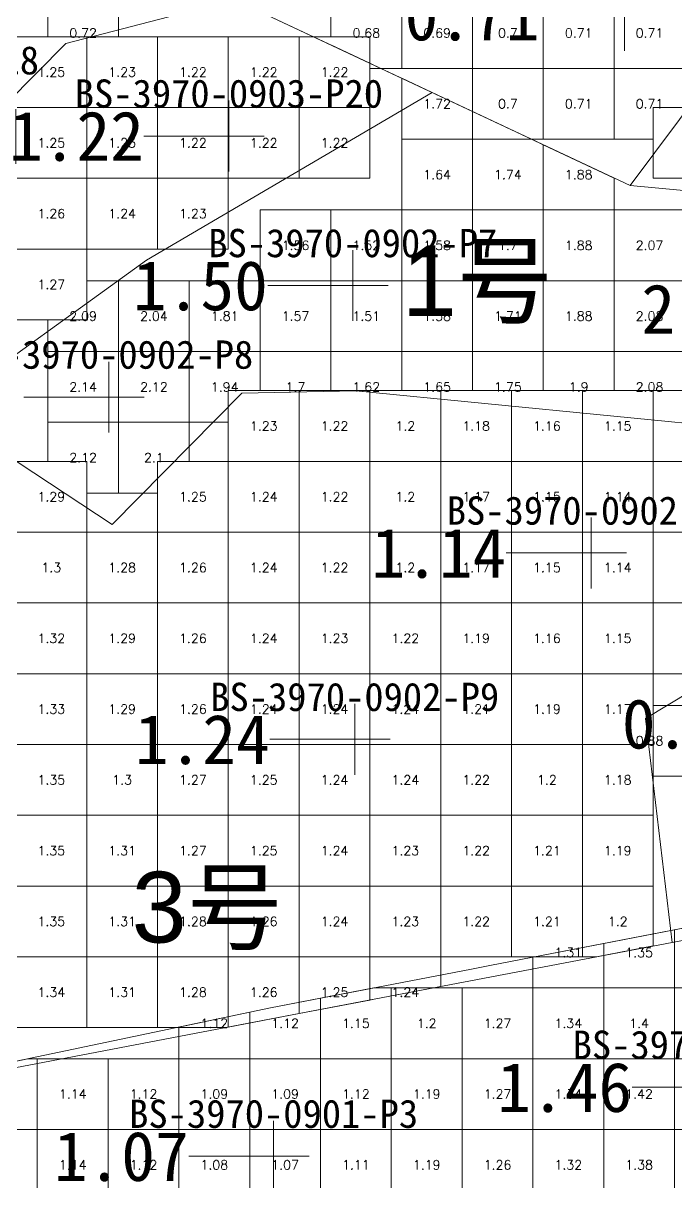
# Model space of a CAD drawing. Header units: inches. Extents: x 469759 to 470079, y 4349683 to 4349873.
# Drawn here: x 469960 to 469969.22, y 4349700.19 to 4349716.56 of the extents above; entities that cross this region are included whole.
import ezdxf
from ezdxf.enums import TextEntityAlignment as Align

# ---------------------------------------------------------------- set-up
doc = ezdxf.new("R2010")
doc.units = ezdxf.units.IN
doc.header["$MEASUREMENT"] = 0
for name, color, linetype, lineweight in [('1.000-1.500', 7, 'Continuous', 0), ('孔口文字', 7, 'Continuous', 0), ('点', 7, 'Continuous', 0), ('爆区方格网', 7, 'Continuous', 0), ('线条', 7, 'Continuous', 0), ('钻孔', 7, 'Continuous', 0)]:
    doc.layers.add(name, color=color, linetype=linetype, lineweight=lineweight)
doc.styles.add('3dmine_textStyle_1', font='txt.shx', dxfattribs={"height": 1, "bigfont": 'gbcbig.shx'})
doc.styles.add('3dmine_textStyle_2', font='arial.ttf', dxfattribs={"height": 1})
doc.styles.add('3dmine_textStyle_3', font='SimSun.ttf', dxfattribs={"height": 1})

msp = doc.modelspace()

# ---------------------------------------------------------------- hatches: boundary and pattern name
at = {"layer": '钻孔', "linetype": 'Continuous', "lineweight": 0, "true_color": 0x0000ff, "extrusion": (0, 1, 0)}
for points in [[(-469963.903, 3960.316), (-469962.903, 3960.316), (-469962.903, 3971.316), (-469963.903, 3971.316)], [(-469969.021, 3960.009), (-469968.021, 3960.009), (-469968.021, 3971.009), (-469969.021, 3971.009)], [(-469965.68, 3959.666), (-469964.68, 3959.666), (-469964.68, 3970.666), (-469965.68, 3970.666)], [(-469964.535, 3959.867), (-469963.535, 3959.867), (-469963.535, 3969.867), (-469964.535, 3969.867)]]:
    msp.add_hatch(color=5, dxfattribs=at).paths.add_polyline_path(points, flags=0)
at = {"layer": '钻孔', "linetype": 'Continuous', "lineweight": 0, "true_color": 0xff0000, "extrusion": (0, 1, 0)}
for points in [[(-469965.653, 3960.254), (-469964.653, 3960.254), (-469964.653, 3971.254), (-469965.653, 3971.254)], [(-469962.206, 3960.086), (-469961.206, 3960.086), (-469961.206, 3971.086), (-469962.206, 3971.086)]]:
    msp.add_hatch(color=1, dxfattribs=at).paths.add_polyline_path(points, flags=0)

# ---------------------------------------------------------------- linework, layer by layer
at = {"color": 4, "linetype": 'Continuous', "lineweight": 0, "true_color": 0x00ffff, "elevation": 1985.963}
msp.add_lwpolyline([(469973.153, 4349732.408), (469971.088, 4349729.409), (469971.519, 4349727.776), (469968.46, 4349724.612), (469968.636, 4349720.901), (469967.605, 4349718.34), (469970.314, 4349716.603), (469968.57, 4349714.27), (469962.982, 4349716.896), (469960.598, 4349716.278), (469958.095, 4349713.746), (469954.885, 4349715.336), (469951.689, 4349718.375), (469955.859, 4349723.342), (469957.853, 4349725.735), (469962.88, 4349731.064), (469965.889, 4349733.504), (469971.06, 4349734.297), (469973.153, 4349732.408)], dxfattribs=at)
at = {"color": 5, "linetype": 'Continuous', "lineweight": 0, "true_color": 0x0000ff}
for points in [[(469970.314, 4349716.603), (469968.57, 4349714.27), (469971.854, 4349713.965), (469973.831, 4349712.629), (469977.739, 4349711.524), (469979.727, 4349709.945), (469977.838, 4349707.792), (469974.945, 4349709.68), (469971.985, 4349710.652), (469968.341, 4349711.011), (469964.697, 4349711.369), (469963.086, 4349711.336), (469961.253, 4349709.481), (469958.801, 4349711.094), (469961.738, 4349713.214), (469965.776, 4349715.583), (469962.982, 4349716.896), (469960.598, 4349716.278), (469958.095, 4349713.746), (469954.885, 4349715.336), (469951.689, 4349718.375), (469949.512, 4349715.803), (469943.724, 4349715.656)], [(469943.125, 4349698.914), (469948.312, 4349700.172), (469951.744, 4349700.54), (469955.176, 4349700.908), (469960.076, 4349701.843), (469964.977, 4349702.777), (469969.164, 4349703.576), (469968.785, 4349706.741), (469971.373, 4349708.298), (469973.996, 4349706.916), (469974.487, 4349704.601), (469974.777, 4349704.646), (469980.586, 4349704.045)]]:
    msp.add_lwpolyline(points, dxfattribs=at)
at = {"color": 7, "linetype": 'Continuous', "lineweight": 0, "elevation": 1985.963}
msp.add_lwpolyline([(469965.776, 4349715.583), (469961.738, 4349713.214), (469958.801, 4349711.094), (469961.253, 4349709.481), (469963.086, 4349711.336), (469964.697, 4349711.369), (469968.341, 4349711.011), (469971.985, 4349710.652), (469973.465, 4349710.166), (469974.945, 4349709.68), (469976.392, 4349708.736), (469977.838, 4349707.792), (469979.727, 4349709.945), (469977.739, 4349711.524), (469973.831, 4349712.629), (469971.854, 4349713.965), (469968.57, 4349714.27), (469965.776, 4349715.583), (469965.776, 4349715.583)], dxfattribs=at)
at = {"color": 4, "linetype": 'Continuous', "lineweight": 0, "true_color": 0x00ffff}
msp.add_lwpolyline([(469973.996, 4349706.916), (469971.373, 4349708.298), (469968.785, 4349706.741), (469969.164, 4349703.576), (469974.5, 4349704.594), (469973.996, 4349706.916), (469973.996, 4349706.916)], dxfattribs=at)
at = {"layer": '1.000-1.500', "color": 5, "linetype": 'Continuous', "lineweight": 0, "true_color": 0x0000ff}
msp.add_lwpolyline([(469980.586, 4349704.045), (469978.742, 4349698.281), (469978.712, 4349698.088), (469978.134, 4349694.377), (469976.821, 4349695.198), (469975.507, 4349696.019), (469969.813, 4349695.41), (469969.727, 4349695.4), (469967.021, 4349693.208), (469967.03, 4349693.066), (469967.189, 4349690.675), (469963.589, 4349689.93), (469959.281, 4349692.782), (469961.312, 4349695.804), (469960.559, 4349696.43), (469955.176, 4349700.908), (469959.333, 4349701.779), (469963.489, 4349702.65), (469966.331, 4349703.2), (469966.61, 4349703.254), (469969.73, 4349703.858), (469971.924, 4349704.201), (469974.777, 4349704.646), (469980.586, 4349704.045)], dxfattribs=at)
at = {"layer": '点', "color": 138, "linetype": 'Continuous', "lineweight": 0, "true_color": 0x004c4c}
for points, elevation in [([(469968.489, 4349716.171), (469968.489, 4349717.171)], 3971.6), ([(469962.903, 4349714.469), (469962.903, 4349715.469)], 3971.316), ([(469963.403, 4349714.969), (469962.403, 4349714.969)], 3971.316), ([(469964.653, 4349712.357), (469964.653, 4349713.357)], 3971.254), ([(469965.153, 4349712.857), (469964.153, 4349712.857)], 3971.254), ([(469961.206, 4349710.781), (469961.206, 4349711.781)], 3971.086), ([(469961.706, 4349711.281), (469960.706, 4349711.281)], 3971.086), ([(469968.021, 4349708.578), (469968.021, 4349709.578)], 3971.009), ([(469968.521, 4349709.078), (469967.521, 4349709.078)], 3971.009), ([(469964.68, 4349705.945), (469964.68, 4349706.945)], 3970.666), ([(469965.18, 4349706.445), (469964.18, 4349706.445)], 3970.666), ([(469963.535, 4349700.055), (469963.535, 4349701.055)], 3969.867), ([(469964.035, 4349700.555), (469963.035, 4349700.555)], 3969.867)]:
    msp.add_lwpolyline(points, dxfattribs=dict(at, elevation=elevation))
at = {"layer": '爆区方格网', "color": 4, "linetype": 'Continuous', "lineweight": 0, "true_color": 0x00ffff}
for points, elevation in [([(469960.344, 4349716.372), (469959.895, 4349716.372), (469959.895, 4349715.924), (469959.344, 4349715.924), (469959.344, 4349716.924), (469960.344, 4349716.924), (469960.344, 4349716.372)], 3971.501), ([(469961.344, 4349716.372), (469960.344, 4349716.372), (469960.344, 4349716.924), (469961.344, 4349716.924), (469961.344, 4349716.372)], 3971.501), ([(469965.344, 4349715.924), (469965.051, 4349715.924), (469964.895, 4349715.997), (469964.895, 4349715.997), (469964.344, 4349716.256), (469964.344, 4349716.256), (469964.895, 4349715.997), (469964.895, 4349716.372), (469964.344, 4349716.372), (469964.344, 4349716.924), (469965.344, 4349716.924), (469965.344, 4349715.924)], 3971.501), ([(469966.344, 4349715.924), (469965.344, 4349715.924), (469965.344, 4349716.924), (469966.344, 4349716.924), (469966.344, 4349715.924)], 3971.501), ([(469967.344, 4349715.924), (469966.344, 4349715.924), (469966.344, 4349716.924), (469967.344, 4349716.924), (469967.344, 4349715.924)], 3971.501), ([(469968.344, 4349715.924), (469967.344, 4349715.924), (469967.344, 4349716.924), (469968.344, 4349716.924), (469968.344, 4349715.924)], 3971.501), ([(469969.344, 4349715.924), (469968.344, 4349715.924), (469968.344, 4349716.924), (469969.344, 4349716.924), (469969.344, 4349715.924)], 3971.501), ([(469964.895, 4349715.997), (469964.895, 4349715.997), (469964.895, 4349715.997), (469964.895, 4349715.997)], 3971.501), ([(469965.051, 4349715.924), (469964.895, 4349715.924), (469964.895, 4349715.997), (469965.051, 4349715.924)], 3971.501), ([(469967.344, 4349714.924), (469967.178, 4349714.924), (469966.344, 4349715.316), (469966.344, 4349715.924), (469967.344, 4349715.924), (469967.344, 4349714.924)], 3971.501), ([(469968.344, 4349714.924), (469967.344, 4349714.924), (469967.344, 4349715.924), (469968.344, 4349715.924), (469968.344, 4349714.924)], 3971.501), ([(469969.344, 4349715.372), (469968.895, 4349715.372), (469968.895, 4349714.924), (469968.344, 4349714.924), (469968.344, 4349715.924), (469969.344, 4349715.924), (469969.344, 4349715.372)], 3971.501), ([(469967.178, 4349714.924), (469966.344, 4349714.924), (469966.344, 4349715.316), (469967.178, 4349714.924)], 3971.501), ([(469969.344, 4349705.924), (469968.895, 4349705.924), (469968.895, 4349706.372), (469968.895, 4349706.924), (469969.344, 4349706.924), (469969.344, 4349705.924)], 3970.982)]:
    msp.add_lwpolyline(points, dxfattribs=dict(at, elevation=elevation))
at = {"layer": '爆区方格网', "color": 5, "linetype": 'Continuous', "lineweight": 0, "true_color": 0x0000ff}
for points, elevation in [([(469960.895, 4349715.372), (469959.895, 4349715.372), (469959.895, 4349716.372), (469960.895, 4349716.372), (469960.895, 4349715.372)], 3971.284), ([(469961.895, 4349715.372), (469960.895, 4349715.372), (469960.895, 4349716.372), (469961.895, 4349716.372), (469961.895, 4349715.372)], 3971.284), ([(469962.895, 4349715.372), (469961.895, 4349715.372), (469961.895, 4349716.372), (469962.895, 4349716.372), (469962.895, 4349715.372)], 3971.284), ([(469963.895, 4349715.372), (469962.895, 4349715.372), (469962.895, 4349716.372), (469963.895, 4349716.372), (469963.895, 4349715.372)], 3971.284), ([(469964.895, 4349715.997), (469964.895, 4349715.372), (469963.895, 4349715.372), (469963.895, 4349716.372), (469964.098, 4349716.372), (469964.895, 4349715.997)], 3971.284), ([(469964.895, 4349715.997), (469964.098, 4349716.372), (469964.895, 4349716.372), (469964.895, 4349715.997)], 3971.284), ([(469960.895, 4349714.372), (469959.895, 4349714.372), (469959.895, 4349715.372), (469960.895, 4349715.372), (469960.895, 4349714.372)], 3971.284), ([(469961.895, 4349714.372), (469960.895, 4349714.372), (469960.895, 4349715.372), (469961.895, 4349715.372), (469961.895, 4349714.372)], 3971.284), ([(469962.895, 4349714.372), (469961.895, 4349714.372), (469961.895, 4349715.372), (469962.895, 4349715.372), (469962.895, 4349714.372)], 3971.284), ([(469963.895, 4349714.372), (469962.895, 4349714.372), (469962.895, 4349715.372), (469963.895, 4349715.372), (469963.895, 4349714.372)], 3971.284), ([(469964.895, 4349714.372), (469963.895, 4349714.372), (469963.895, 4349715.372), (469964.895, 4349715.372), (469964.895, 4349714.372)], 3971.284), ([(469969.895, 4349714.372), (469968.895, 4349714.372), (469968.895, 4349715.372), (469969.895, 4349715.372), (469969.895, 4349714.372)], 3971.284), ([(469960.895, 4349713.372), (469959.895, 4349713.372), (469959.895, 4349714.372), (469960.895, 4349714.372), (469960.895, 4349713.372)], 3971.284), ([(469961.895, 4349713.372), (469960.895, 4349713.372), (469960.895, 4349714.372), (469961.895, 4349714.372), (469961.895, 4349713.372)], 3971.284), ([(469962.895, 4349713.372), (469961.895, 4349713.372), (469961.895, 4349714.372), (469962.895, 4349714.372), (469962.895, 4349713.372)], 3971.284), ([(469960.895, 4349712.372), (469959.895, 4349712.372), (469959.895, 4349713.372), (469960.895, 4349713.372), (469960.895, 4349712.372)], 3971.284), ([(469963.895, 4349710.372), (469962.895, 4349710.372), (469962.895, 4349711.372), (469963.895, 4349711.372), (469963.895, 4349710.372)], 3971.284), ([(469964.895, 4349710.372), (469963.895, 4349710.372), (469963.895, 4349711.372), (469964.895, 4349711.372), (469964.895, 4349710.372)], 3971.284), ([(469965.895, 4349710.372), (469964.895, 4349710.372), (469964.895, 4349711.372), (469965.895, 4349711.372), (469965.895, 4349710.372)], 3971.284), ([(469966.895, 4349710.372), (469965.895, 4349710.372), (469965.895, 4349711.372), (469966.895, 4349711.372), (469966.895, 4349710.372)], 3971.284), ([(469967.895, 4349710.372), (469966.895, 4349710.372), (469966.895, 4349711.372), (469967.895, 4349711.372), (469967.895, 4349710.372)], 3971.284), ([(469968.895, 4349710.372), (469967.895, 4349710.372), (469967.895, 4349711.372), (469968.895, 4349711.372), (469968.895, 4349710.372)], 3971.284), ([(469969.895, 4349710.372), (469968.895, 4349710.372), (469968.895, 4349711.372), (469969.895, 4349711.372), (469969.895, 4349710.372)], 3971.284), ([(469960.895, 4349709.372), (469959.895, 4349709.372), (469959.895, 4349710.372), (469960.895, 4349710.372), (469960.895, 4349709.372)], 3971.284), ([(469962.895, 4349709.372), (469961.895, 4349709.372), (469961.895, 4349710.372), (469962.895, 4349710.372), (469962.895, 4349709.372)], 3971.284), ([(469963.895, 4349709.372), (469962.895, 4349709.372), (469962.895, 4349710.372), (469963.895, 4349710.372), (469963.895, 4349709.372)], 3971.284), ([(469964.895, 4349709.372), (469963.895, 4349709.372), (469963.895, 4349710.372), (469964.895, 4349710.372), (469964.895, 4349709.372)], 3971.284), ([(469965.895, 4349709.372), (469964.895, 4349709.372), (469964.895, 4349710.372), (469965.895, 4349710.372), (469965.895, 4349709.372)], 3971.284), ([(469966.895, 4349709.372), (469965.895, 4349709.372), (469965.895, 4349710.372), (469966.895, 4349710.372), (469966.895, 4349709.372)], 3971.284), ([(469967.895, 4349709.372), (469966.895, 4349709.372), (469966.895, 4349710.372), (469967.895, 4349710.372), (469967.895, 4349709.372)], 3971.284), ([(469968.895, 4349709.372), (469967.895, 4349709.372), (469967.895, 4349710.372), (469968.895, 4349710.372), (469968.895, 4349709.372)], 3971.284), ([(469969.895, 4349709.372), (469968.895, 4349709.372), (469968.895, 4349710.372), (469969.895, 4349710.372), (469969.895, 4349709.372)], 3971.284), ([(469960.895, 4349708.372), (469959.895, 4349708.372), (469959.895, 4349709.372), (469960.895, 4349709.372), (469960.895, 4349708.372)], 3971.284), ([(469961.895, 4349708.372), (469960.895, 4349708.372), (469960.895, 4349709.372), (469961.895, 4349709.372), (469961.895, 4349708.372)], 3971.284), ([(469962.895, 4349708.372), (469961.895, 4349708.372), (469961.895, 4349709.372), (469962.895, 4349709.372), (469962.895, 4349708.372)], 3971.284), ([(469963.895, 4349708.372), (469962.895, 4349708.372), (469962.895, 4349709.372), (469963.895, 4349709.372), (469963.895, 4349708.372)], 3971.284), ([(469964.895, 4349708.372), (469963.895, 4349708.372), (469963.895, 4349709.372), (469964.895, 4349709.372), (469964.895, 4349708.372)], 3971.284), ([(469965.895, 4349708.372), (469964.895, 4349708.372), (469964.895, 4349709.372), (469965.895, 4349709.372), (469965.895, 4349708.372)], 3971.284), ([(469966.895, 4349708.372), (469965.895, 4349708.372), (469965.895, 4349709.372), (469966.895, 4349709.372), (469966.895, 4349708.372)], 3971.284), ([(469967.895, 4349708.372), (469966.895, 4349708.372), (469966.895, 4349709.372), (469967.895, 4349709.372), (469967.895, 4349708.372)], 3971.284), ([(469968.895, 4349708.372), (469967.895, 4349708.372), (469967.895, 4349709.372), (469968.895, 4349709.372), (469968.895, 4349708.372)], 3971.284), ([(469969.895, 4349708.372), (469968.895, 4349708.372), (469968.895, 4349709.372), (469969.895, 4349709.372), (469969.895, 4349708.372)], 3971.284), ([(469960.895, 4349707.372), (469959.895, 4349707.372), (469959.895, 4349708.372), (469960.895, 4349708.372), (469960.895, 4349707.372)], 3971.284), ([(469961.895, 4349707.372), (469960.895, 4349707.372), (469960.895, 4349708.372), (469961.895, 4349708.372), (469961.895, 4349707.372)], 3971.284), ([(469962.895, 4349707.372), (469961.895, 4349707.372), (469961.895, 4349708.372), (469962.895, 4349708.372), (469962.895, 4349707.372)], 3971.284), ([(469963.895, 4349707.372), (469962.895, 4349707.372), (469962.895, 4349708.372), (469963.895, 4349708.372), (469963.895, 4349707.372)], 3971.284), ([(469964.895, 4349707.372), (469963.895, 4349707.372), (469963.895, 4349708.372), (469964.895, 4349708.372), (469964.895, 4349707.372)], 3971.284), ([(469965.895, 4349707.372), (469964.895, 4349707.372), (469964.895, 4349708.372), (469965.895, 4349708.372), (469965.895, 4349707.372)], 3971.284), ([(469966.895, 4349707.372), (469965.895, 4349707.372), (469965.895, 4349708.372), (469966.895, 4349708.372), (469966.895, 4349707.372)], 3971.284), ([(469967.895, 4349707.372), (469966.895, 4349707.372), (469966.895, 4349708.372), (469967.895, 4349708.372), (469967.895, 4349707.372)], 3971.284), ([(469968.895, 4349707.372), (469967.895, 4349707.372), (469967.895, 4349708.372), (469968.895, 4349708.372), (469968.895, 4349707.372)], 3971.284), ([(469969.895, 4349707.372), (469968.895, 4349707.372), (469968.895, 4349708.372), (469969.895, 4349708.372), (469969.895, 4349707.372)], 3971.284), ([(469960.895, 4349706.372), (469959.895, 4349706.372), (469959.895, 4349707.372), (469960.895, 4349707.372), (469960.895, 4349706.372)], 3971.284), ([(469961.895, 4349706.372), (469960.895, 4349706.372), (469960.895, 4349707.372), (469961.895, 4349707.372), (469961.895, 4349706.372)], 3971.284), ([(469962.895, 4349706.372), (469961.895, 4349706.372), (469961.895, 4349707.372), (469962.895, 4349707.372), (469962.895, 4349706.372)], 3971.284), ([(469963.895, 4349706.372), (469962.895, 4349706.372), (469962.895, 4349707.372), (469963.895, 4349707.372), (469963.895, 4349706.372)], 3971.284), ([(469964.895, 4349706.372), (469963.895, 4349706.372), (469963.895, 4349707.372), (469964.895, 4349707.372), (469964.895, 4349706.372)], 3971.284), ([(469965.895, 4349706.372), (469964.895, 4349706.372), (469964.895, 4349707.372), (469965.895, 4349707.372), (469965.895, 4349706.372)], 3971.284), ([(469966.895, 4349706.372), (469965.895, 4349706.372), (469965.895, 4349707.372), (469966.895, 4349707.372), (469966.895, 4349706.372)], 3971.284), ([(469967.895, 4349706.372), (469966.895, 4349706.372), (469966.895, 4349707.372), (469967.895, 4349707.372), (469967.895, 4349706.372)], 3971.284), ([(469968.895, 4349706.372), (469967.895, 4349706.372), (469967.895, 4349707.372), (469968.895, 4349707.372), (469968.895, 4349706.372)], 3971.284), ([(469960.895, 4349705.372), (469959.895, 4349705.372), (469959.895, 4349706.372), (469960.895, 4349706.372), (469960.895, 4349705.372)], 3971.284), ([(469961.895, 4349705.372), (469960.895, 4349705.372), (469960.895, 4349706.372), (469961.895, 4349706.372), (469961.895, 4349705.372)], 3971.284), ([(469962.895, 4349705.372), (469961.895, 4349705.372), (469961.895, 4349706.372), (469962.895, 4349706.372), (469962.895, 4349705.372)], 3971.284), ([(469963.895, 4349705.372), (469962.895, 4349705.372), (469962.895, 4349706.372), (469963.895, 4349706.372), (469963.895, 4349705.372)], 3971.284), ([(469964.895, 4349705.372), (469963.895, 4349705.372), (469963.895, 4349706.372), (469964.895, 4349706.372), (469964.895, 4349705.372)], 3971.284), ([(469965.895, 4349705.372), (469964.895, 4349705.372), (469964.895, 4349706.372), (469965.895, 4349706.372), (469965.895, 4349705.372)], 3971.284), ([(469966.895, 4349705.372), (469965.895, 4349705.372), (469965.895, 4349706.372), (469966.895, 4349706.372), (469966.895, 4349705.372)], 3971.284), ([(469967.895, 4349705.372), (469966.895, 4349705.372), (469966.895, 4349706.372), (469967.895, 4349706.372), (469967.895, 4349705.372)], 3971.284), ([(469968.895, 4349705.372), (469967.895, 4349705.372), (469967.895, 4349706.372), (469968.895, 4349706.372), (469968.895, 4349705.372)], 3971.284), ([(469960.895, 4349704.372), (469959.895, 4349704.372), (469959.895, 4349705.372), (469960.895, 4349705.372), (469960.895, 4349704.372)], 3971.284), ([(469961.895, 4349704.372), (469960.895, 4349704.372), (469960.895, 4349705.372), (469961.895, 4349705.372), (469961.895, 4349704.372)], 3971.284), ([(469962.895, 4349704.372), (469961.895, 4349704.372), (469961.895, 4349705.372), (469962.895, 4349705.372), (469962.895, 4349704.372)], 3971.284), ([(469963.895, 4349704.372), (469962.895, 4349704.372), (469962.895, 4349705.372), (469963.895, 4349705.372), (469963.895, 4349704.372)], 3971.284), ([(469964.895, 4349704.372), (469963.895, 4349704.372), (469963.895, 4349705.372), (469964.895, 4349705.372), (469964.895, 4349704.372)], 3971.284), ([(469965.895, 4349704.372), (469964.895, 4349704.372), (469964.895, 4349705.372), (469965.895, 4349705.372), (469965.895, 4349704.372)], 3971.284), ([(469966.895, 4349704.372), (469965.895, 4349704.372), (469965.895, 4349705.372), (469966.895, 4349705.372), (469966.895, 4349704.372)], 3971.284), ([(469967.895, 4349704.372), (469966.895, 4349704.372), (469966.895, 4349705.372), (469967.895, 4349705.372), (469967.895, 4349704.372)], 3971.284), ([(469968.895, 4349704.372), (469967.895, 4349704.372), (469967.895, 4349705.372), (469968.895, 4349705.372), (469968.895, 4349704.372)], 3971.284), ([(469960.895, 4349703.372), (469959.895, 4349703.372), (469959.895, 4349704.372), (469960.895, 4349704.372), (469960.895, 4349703.372)], 3971.284), ([(469961.895, 4349703.372), (469960.895, 4349703.372), (469960.895, 4349704.372), (469961.895, 4349704.372), (469961.895, 4349703.372)], 3971.284), ([(469962.895, 4349703.372), (469961.895, 4349703.372), (469961.895, 4349704.372), (469962.895, 4349704.372), (469962.895, 4349703.372)], 3971.284), ([(469963.895, 4349703.372), (469962.895, 4349703.372), (469962.895, 4349704.372), (469963.895, 4349704.372), (469963.895, 4349703.372)], 3971.284), ([(469964.895, 4349703.372), (469963.895, 4349703.372), (469963.895, 4349704.372), (469964.895, 4349704.372), (469964.895, 4349703.372)], 3971.284), ([(469965.895, 4349703.372), (469964.895, 4349703.372), (469964.895, 4349704.372), (469965.895, 4349704.372), (469965.895, 4349703.372)], 3971.284), ([(469966.895, 4349703.372), (469965.895, 4349703.372), (469965.895, 4349704.372), (469966.895, 4349704.372), (469966.895, 4349703.372)], 3971.284), ([(469967.895, 4349703.372), (469966.895, 4349703.372), (469966.895, 4349704.372), (469967.895, 4349704.372), (469967.895, 4349703.372)], 3971.284), ([(469968.895, 4349703.525), (469968.095, 4349703.372), (469967.895, 4349703.372), (469967.895, 4349704.372), (469968.895, 4349704.372), (469968.895, 4349703.525)], 3971.284), ([(469970.197, 4349702.933), (469969.197, 4349702.933), (469969.197, 4349703.755), (469969.73, 4349703.858), (469970.197, 4349703.931), (469970.197, 4349702.933)], 3969.867), ([(469969.197, 4349702.933), (469968.197, 4349702.933), (469968.197, 4349703.562), (469969.197, 4349703.755), (469969.197, 4349702.933)], 3969.867), ([(469968.197, 4349702.933), (469967.197, 4349702.933), (469967.197, 4349703.368), (469968.197, 4349703.562), (469968.197, 4349702.933)], 3969.867), ([(469960.895, 4349702.372), (469959.895, 4349702.372), (469959.895, 4349703.372), (469960.895, 4349703.372), (469960.895, 4349702.372)], 3971.284), ([(469961.895, 4349702.372), (469960.895, 4349702.372), (469960.895, 4349703.372), (469961.895, 4349703.372), (469961.895, 4349702.372)], 3971.284), ([(469962.895, 4349702.38), (469962.852, 4349702.372), (469961.895, 4349702.372), (469961.895, 4349703.372), (469962.895, 4349703.372), (469962.895, 4349702.38)], 3971.284), ([(469963.895, 4349702.571), (469962.895, 4349702.38), (469962.895, 4349703.372), (469963.895, 4349703.372), (469963.895, 4349702.571)], 3971.284), ([(469964.895, 4349702.762), (469963.895, 4349702.571), (469963.895, 4349703.372), (469964.895, 4349703.372), (469964.895, 4349702.762)], 3971.284), ([(469965.895, 4349702.953), (469964.977, 4349702.777), (469964.895, 4349702.762), (469964.895, 4349703.372), (469965.895, 4349703.372), (469965.895, 4349702.953)], 3971.284), ([(469964.197, 4349701.933), (469963.197, 4349701.933), (469963.197, 4349702.589), (469963.489, 4349702.65), (469964.197, 4349702.787), (469964.197, 4349701.933)], 3969.867), ([(469965.197, 4349701.933), (469964.197, 4349701.933), (469964.197, 4349702.787), (469964.948, 4349702.933), (469965.197, 4349702.933), (469965.197, 4349701.933)], 3969.867), ([(469966.197, 4349701.933), (469965.197, 4349701.933), (469965.197, 4349702.933), (469966.197, 4349702.933), (469966.197, 4349701.933)], 3969.867), ([(469967.197, 4349701.933), (469966.197, 4349701.933), (469966.197, 4349702.933), (469967.197, 4349702.933), (469967.197, 4349701.933)], 3969.867), ([(469968.197, 4349701.933), (469967.197, 4349701.933), (469967.197, 4349702.933), (469968.197, 4349702.933), (469968.197, 4349701.933)], 3969.867), ([(469969.197, 4349701.933), (469968.197, 4349701.933), (469968.197, 4349702.933), (469969.197, 4349702.933), (469969.197, 4349701.933)], 3969.867), ([(469970.197, 4349701.933), (469969.197, 4349701.933), (469969.197, 4349702.933), (469970.197, 4349702.933), (469970.197, 4349701.933)], 3969.867), ([(469963.197, 4349701.933), (469962.197, 4349701.933), (469962.197, 4349702.38), (469963.197, 4349702.589), (469963.197, 4349701.933)], 3969.867), ([(469960.197, 4349700.933), (469959.197, 4349700.933), (469959.197, 4349701.751), (469959.333, 4349701.779), (469960.064, 4349701.933), (469960.197, 4349701.933), (469960.197, 4349700.933)], 3969.867), ([(469961.197, 4349700.933), (469960.197, 4349700.933), (469960.197, 4349701.933), (469961.197, 4349701.933), (469961.197, 4349700.933)], 3969.867), ([(469962.197, 4349700.933), (469961.197, 4349700.933), (469961.197, 4349701.933), (469962.197, 4349701.933), (469962.197, 4349700.933)], 3969.867), ([(469963.197, 4349700.933), (469962.197, 4349700.933), (469962.197, 4349701.933), (469963.197, 4349701.933), (469963.197, 4349700.933)], 3969.867), ([(469964.197, 4349700.933), (469963.197, 4349700.933), (469963.197, 4349701.933), (469964.197, 4349701.933), (469964.197, 4349700.933)], 3969.867), ([(469965.197, 4349700.933), (469964.197, 4349700.933), (469964.197, 4349701.933), (469965.197, 4349701.933), (469965.197, 4349700.933)], 3969.867), ([(469966.197, 4349700.933), (469965.197, 4349700.933), (469965.197, 4349701.933), (469966.197, 4349701.933), (469966.197, 4349700.933)], 3969.867), ([(469967.197, 4349700.933), (469966.197, 4349700.933), (469966.197, 4349701.933), (469967.197, 4349701.933), (469967.197, 4349700.933)], 3969.867), ([(469968.197, 4349700.933), (469967.197, 4349700.933), (469967.197, 4349701.933), (469968.197, 4349701.933), (469968.197, 4349700.933)], 3969.867), ([(469969.197, 4349700.933), (469968.197, 4349700.933), (469968.197, 4349701.933), (469969.197, 4349701.933), (469969.197, 4349700.933)], 3969.867), ([(469970.197, 4349700.933), (469969.197, 4349700.933), (469969.197, 4349701.933), (469970.197, 4349701.933), (469970.197, 4349700.933)], 3969.867), ([(469960.197, 4349699.933), (469959.197, 4349699.933), (469959.197, 4349700.933), (469960.197, 4349700.933), (469960.197, 4349699.933)], 3969.867), ([(469961.197, 4349699.933), (469960.197, 4349699.933), (469960.197, 4349700.933), (469961.197, 4349700.933), (469961.197, 4349699.933)], 3969.867), ([(469962.197, 4349699.933), (469961.197, 4349699.933), (469961.197, 4349700.933), (469962.197, 4349700.933), (469962.197, 4349699.933)], 3969.867), ([(469963.197, 4349699.933), (469962.197, 4349699.933), (469962.197, 4349700.933), (469963.197, 4349700.933), (469963.197, 4349699.933)], 3969.867), ([(469964.197, 4349699.933), (469963.197, 4349699.933), (469963.197, 4349700.933), (469964.197, 4349700.933), (469964.197, 4349699.933)], 3969.867), ([(469965.197, 4349699.933), (469964.197, 4349699.933), (469964.197, 4349700.933), (469965.197, 4349700.933), (469965.197, 4349699.933)], 3969.867), ([(469966.197, 4349699.933), (469965.197, 4349699.933), (469965.197, 4349700.933), (469966.197, 4349700.933), (469966.197, 4349699.933)], 3969.867), ([(469967.197, 4349699.933), (469966.197, 4349699.933), (469966.197, 4349700.933), (469967.197, 4349700.933), (469967.197, 4349699.933)], 3969.867), ([(469968.197, 4349699.933), (469967.197, 4349699.933), (469967.197, 4349700.933), (469968.197, 4349700.933), (469968.197, 4349699.933)], 3969.867), ([(469969.197, 4349699.933), (469968.197, 4349699.933), (469968.197, 4349700.933), (469969.197, 4349700.933), (469969.197, 4349699.933)], 3969.867), ([(469970.197, 4349699.933), (469969.197, 4349699.933), (469969.197, 4349700.933), (469970.197, 4349700.933), (469970.197, 4349699.933)], 3969.867)]:
    msp.add_lwpolyline(points, dxfattribs=dict(at, elevation=elevation))
at = {"layer": '爆区方格网', "color": 1, "linetype": 'Continuous', "lineweight": 0, "true_color": 0xff0000, "elevation": 3971.086}
for points in [[(469965.776, 4349715.583), (469965.776, 4349715.583), (469966.344, 4349715.316), (469966.344, 4349714.924), (469965.344, 4349714.924), (469965.344, 4349715.786), (469965.776, 4349715.583)], [(469966.344, 4349713.924), (469965.344, 4349713.924), (469965.344, 4349714.924), (469966.344, 4349714.924), (469966.344, 4349713.924)], [(469967.344, 4349714.846), (469967.344, 4349713.924), (469966.344, 4349713.924), (469966.344, 4349714.924), (469967.178, 4349714.924), (469967.344, 4349714.846)], [(469968.344, 4349714.376), (469968.344, 4349713.924), (469967.344, 4349713.924), (469967.344, 4349714.846), (469968.344, 4349714.376)], [(469964.344, 4349712.924), (469963.344, 4349712.924), (469963.344, 4349713.924), (469964.344, 4349713.924), (469964.344, 4349712.924)], [(469965.344, 4349712.924), (469964.344, 4349712.924), (469964.344, 4349713.924), (469965.344, 4349713.924), (469965.344, 4349712.924)], [(469966.344, 4349712.924), (469965.344, 4349712.924), (469965.344, 4349713.924), (469966.344, 4349713.924), (469966.344, 4349712.924)], [(469967.344, 4349712.924), (469966.344, 4349712.924), (469966.344, 4349713.924), (469967.344, 4349713.924), (469967.344, 4349712.924)], [(469968.344, 4349712.924), (469967.344, 4349712.924), (469967.344, 4349713.924), (469968.344, 4349713.924), (469968.344, 4349712.924)], [(469969.344, 4349712.924), (469968.344, 4349712.924), (469968.344, 4349713.924), (469969.344, 4349713.924), (469969.344, 4349712.924)], [(469961.344, 4349711.924), (469960.344, 4349711.924), (469960.344, 4349712.372), (469960.895, 4349712.372), (469960.895, 4349712.924), (469961.344, 4349712.924), (469961.344, 4349711.924)], [(469962.344, 4349711.924), (469961.344, 4349711.924), (469961.344, 4349712.924), (469962.344, 4349712.924), (469962.344, 4349711.924)], [(469963.344, 4349711.924), (469962.344, 4349711.924), (469962.344, 4349712.924), (469963.344, 4349712.924), (469963.344, 4349711.924)], [(469964.344, 4349711.924), (469963.344, 4349711.924), (469963.344, 4349712.924), (469964.344, 4349712.924), (469964.344, 4349711.924)], [(469965.344, 4349711.924), (469964.344, 4349711.924), (469964.344, 4349712.924), (469965.344, 4349712.924), (469965.344, 4349711.924)], [(469966.344, 4349711.924), (469965.344, 4349711.924), (469965.344, 4349712.924), (469966.344, 4349712.924), (469966.344, 4349711.924)], [(469967.344, 4349711.924), (469966.344, 4349711.924), (469966.344, 4349712.924), (469967.344, 4349712.924), (469967.344, 4349711.924)], [(469968.344, 4349711.924), (469967.344, 4349711.924), (469967.344, 4349712.924), (469968.344, 4349712.924), (469968.344, 4349711.924)], [(469969.344, 4349711.924), (469968.344, 4349711.924), (469968.344, 4349712.924), (469969.344, 4349712.924), (469969.344, 4349711.924)], [(469961.344, 4349710.924), (469960.344, 4349710.924), (469960.344, 4349711.924), (469961.344, 4349711.924), (469961.344, 4349710.924)], [(469962.344, 4349710.924), (469961.344, 4349710.924), (469961.344, 4349711.924), (469962.344, 4349711.924), (469962.344, 4349710.924)], [(469963.344, 4349711.372), (469962.895, 4349711.372), (469962.895, 4349710.924), (469962.344, 4349710.924), (469962.344, 4349711.924), (469963.344, 4349711.924), (469963.344, 4349711.372)], [(469964.344, 4349711.372), (469963.344, 4349711.372), (469963.344, 4349711.924), (469964.344, 4349711.924), (469964.344, 4349711.372)], [(469965.344, 4349711.372), (469964.344, 4349711.372), (469964.344, 4349711.924), (469965.344, 4349711.924), (469965.344, 4349711.372)], [(469966.344, 4349711.372), (469965.344, 4349711.372), (469965.344, 4349711.924), (469966.344, 4349711.924), (469966.344, 4349711.372)], [(469967.344, 4349711.372), (469966.344, 4349711.372), (469966.344, 4349711.924), (469967.344, 4349711.924), (469967.344, 4349711.372)], [(469968.344, 4349711.372), (469967.344, 4349711.372), (469967.344, 4349711.924), (469968.344, 4349711.924), (469968.344, 4349711.372)], [(469969.344, 4349711.372), (469968.344, 4349711.372), (469968.344, 4349711.924), (469969.344, 4349711.924), (469969.344, 4349711.372)], [(469961.344, 4349709.924), (469960.895, 4349709.924), (469960.895, 4349710.372), (469960.344, 4349710.372), (469960.344, 4349710.924), (469961.344, 4349710.924), (469961.344, 4349709.924)], [(469962.344, 4349710.372), (469961.895, 4349710.372), (469961.895, 4349709.924), (469961.344, 4349709.924), (469961.344, 4349710.924), (469962.344, 4349710.924), (469962.344, 4349710.372)]]:
    msp.add_lwpolyline(points, dxfattribs=at)
at = {"layer": '线条', "color": 138, "linetype": 'Continuous', "lineweight": 0, "true_color": 0x004c4c}
for points, elevation in [([(469962.903, 4349714.969), (469962.903, 4349714.969), (469962.903, 4349714.969)], 3971.316), ([(469964.653, 4349712.857), (469964.653, 4349712.857), (469964.653, 4349712.857)], 3971.254), ([(469961.206, 4349711.281), (469961.206, 4349711.281), (469961.206, 4349711.281)], 3971.086), ([(469968.021, 4349709.078), (469968.021, 4349709.078), (469968.021, 4349709.078)], 3971.009), ([(469964.68, 4349706.445), (469964.68, 4349706.445), (469964.68, 4349706.445)], 3970.666), ([(469963.535, 4349700.555), (469963.535, 4349700.555), (469963.535, 4349700.555)], 3969.867)]:
    msp.add_lwpolyline(points, dxfattribs=dict(at, elevation=elevation))
at = {"layer": '钻孔', "color": 5, "linetype": 'Continuous', "lineweight": 0, "true_color": 0x0000ff}
for points, elevation in [([(469962.903, 4349714.969), (469961.703, 4349714.969)], 3971.316), ([(469962.903, 4349714.969), (469961.703, 4349714.969)], 3960.316), ([(469968.021, 4349709.078), (469966.821, 4349709.078)], 3971.009), ([(469968.021, 4349709.078), (469966.821, 4349709.078)], 3960.009), ([(469964.68, 4349706.445), (469963.48, 4349706.445)], 3970.666), ([(469964.68, 4349706.445), (469963.48, 4349706.445)], 3959.666), ([(469969.799, 4349701.53), (469968.599, 4349701.53)], 3969.985), ([(469969.799, 4349701.53), (469968.599, 4349701.53)], 3959.985), ([(469963.535, 4349700.555), (469962.335, 4349700.555)], 3969.867), ([(469963.535, 4349700.555), (469962.335, 4349700.555)], 3959.867)]:
    msp.add_lwpolyline(points, dxfattribs=dict(at, elevation=elevation))
at = {"layer": '钻孔', "color": 1, "linetype": 'Continuous', "lineweight": 0, "true_color": 0xff0000}
for points, elevation in [([(469964.653, 4349712.857), (469963.453, 4349712.857)], 3971.254), ([(469964.653, 4349712.857), (469963.453, 4349712.857)], 3960.254), ([(469961.206, 4349711.281), (469960.006, 4349711.281)], 3971.086), ([(469961.206, 4349711.281), (469960.006, 4349711.281)], 3960.086)]:
    msp.add_lwpolyline(points, dxfattribs=dict(at, elevation=elevation))

# ---------------------------------------------------------------- texts
at = {"color": 4, "linetype": 'Continuous', "lineweight": 0, "true_color": 0x00ffff, "style": '3dmine_textStyle_1'}
for s, p in [('0.72', (469960.844, 4349716.424, 3971.501)), ('0.68', (469964.844, 4349716.424, 3971.501)), ('0.69', (469965.844, 4349716.424, 3971.501)), ('0.7', (469966.844, 4349716.424, 3971.501)), ('0.71', (469967.844, 4349716.424, 3971.501)), ('0.71', (469968.844, 4349716.424, 3971.501)), ('0.7', (469966.844, 4349715.424, 3971.501)), ('0.71', (469967.844, 4349715.424, 3971.501)), ('0.71', (469968.844, 4349715.424, 3971.501)), ('0.88', (469968.844, 4349706.424, 3970.982))]:
    msp.add_text(s, height=0.13, dxfattribs=at).set_placement(p, align=Align.MIDDLE_CENTER)
at = {"color": 5, "linetype": 'Continuous', "lineweight": 0, "true_color": 0x0000ff, "style": '3dmine_textStyle_1'}
for s, p in [('1.25', (469960.395, 4349715.872, 3971.284)), ('1.23', (469961.395, 4349715.872, 3971.284)), ('1.22', (469962.395, 4349715.872, 3971.284)), ('1.22', (469963.395, 4349715.872, 3971.284)), ('1.22', (469964.395, 4349715.872, 3971.284)), ('1.25', (469960.395, 4349714.872, 3971.284)), ('1.23', (469961.395, 4349714.872, 3971.284)), ('1.22', (469962.395, 4349714.872, 3971.284)), ('1.22', (469963.395, 4349714.872, 3971.284)), ('1.22', (469964.395, 4349714.872, 3971.284)), ('1.26', (469960.395, 4349713.872, 3971.284)), ('1.24', (469961.395, 4349713.872, 3971.284)), ('1.23', (469962.395, 4349713.872, 3971.284)), ('1.27', (469960.395, 4349712.872, 3971.284)), ('1.23', (469963.395, 4349710.872, 3971.284)), ('1.22', (469964.395, 4349710.872, 3971.284)), ('1.2', (469965.395, 4349710.872, 3971.284)), ('1.18', (469966.395, 4349710.872, 3971.284)), ('1.16', (469967.395, 4349710.872, 3971.284)), ('1.15', (469968.395, 4349710.872, 3971.284)), ('1.29', (469960.395, 4349709.872, 3971.284)), ('1.25', (469962.395, 4349709.872, 3971.284)), ('1.24', (469963.395, 4349709.872, 3971.284)), ('1.22', (469964.395, 4349709.872, 3971.284)), ('1.2', (469965.395, 4349709.872, 3971.284)), ('1.17', (469966.395, 4349709.872, 3971.284)), ('1.15', (469967.395, 4349709.872, 3971.284)), ('1.14', (469968.395, 4349709.872, 3971.284)), ('1.3', (469960.395, 4349708.872, 3971.284)), ('1.28', (469961.395, 4349708.872, 3971.284)), ('1.26', (469962.395, 4349708.872, 3971.284)), ('1.24', (469963.395, 4349708.872, 3971.284)), ('1.22', (469964.395, 4349708.872, 3971.284)), ('1.2', (469965.395, 4349708.872, 3971.284)), ('1.17', (469966.395, 4349708.872, 3971.284)), ('1.15', (469967.395, 4349708.872, 3971.284)), ('1.14', (469968.395, 4349708.872, 3971.284)), ('1.32', (469960.395, 4349707.872, 3971.284)), ('1.29', (469961.395, 4349707.872, 3971.284)), ('1.26', (469962.395, 4349707.872, 3971.284)), ('1.24', (469963.395, 4349707.872, 3971.284)), ('1.23', (469964.395, 4349707.872, 3971.284)), ('1.22', (469965.395, 4349707.872, 3971.284)), ('1.19', (469966.395, 4349707.872, 3971.284)), ('1.16', (469967.395, 4349707.872, 3971.284)), ('1.15', (469968.395, 4349707.872, 3971.284)), ('1.33', (469960.395, 4349706.872, 3971.284)), ('1.29', (469961.395, 4349706.872, 3971.284)), ('1.26', (469962.395, 4349706.872, 3971.284)), ('1.24', (469963.395, 4349706.872, 3971.284)), ('1.24', (469964.395, 4349706.872, 3971.284)), ('1.24', (469965.395, 4349706.872, 3971.284)), ('1.21', (469966.395, 4349706.872, 3971.284)), ('1.19', (469967.395, 4349706.872, 3971.284)), ('1.17', (469968.395, 4349706.872, 3971.284)), ('1.35', (469960.395, 4349705.872, 3971.284)), ('1.3', (469961.395, 4349705.872, 3971.284)), ('1.27', (469962.395, 4349705.872, 3971.284)), ('1.25', (469963.395, 4349705.872, 3971.284)), ('1.24', (469964.395, 4349705.872, 3971.284)), ('1.24', (469965.395, 4349705.872, 3971.284)), ('1.22', (469966.395, 4349705.872, 3971.284)), ('1.2', (469967.395, 4349705.872, 3971.284)), ('1.18', (469968.395, 4349705.872, 3971.284)), ('1.35', (469960.395, 4349704.872, 3971.284)), ('1.31', (469961.395, 4349704.872, 3971.284)), ('1.27', (469962.395, 4349704.872, 3971.284)), ('1.25', (469963.395, 4349704.872, 3971.284)), ('1.24', (469964.395, 4349704.872, 3971.284)), ('1.23', (469965.395, 4349704.872, 3971.284)), ('1.22', (469966.395, 4349704.872, 3971.284)), ('1.21', (469967.395, 4349704.872, 3971.284)), ('1.19', (469968.395, 4349704.872, 3971.284)), ('1.35', (469960.395, 4349703.872, 3971.284)), ('1.31', (469961.395, 4349703.872, 3971.284)), ('1.28', (469962.395, 4349703.872, 3971.284)), ('1.26', (469963.395, 4349703.872, 3971.284)), ('1.24', (469964.395, 4349703.872, 3971.284)), ('1.23', (469965.395, 4349703.872, 3971.284)), ('1.22', (469966.395, 4349703.872, 3971.284)), ('1.21', (469967.395, 4349703.872, 3971.284)), ('1.2', (469968.395, 4349703.872, 3971.284)), ('1.31', (469967.697, 4349703.433, 3969.867)), ('1.35', (469968.697, 4349703.433, 3969.867)), ('1.34', (469960.395, 4349702.872, 3971.284)), ('1.31', (469961.395, 4349702.872, 3971.284)), ('1.28', (469962.395, 4349702.872, 3971.284)), ('1.26', (469963.395, 4349702.872, 3971.284)), ('1.25', (469964.395, 4349702.872, 3971.284)), ('1.24', (469965.395, 4349702.872, 3971.284)), ('1.12', (469962.697, 4349702.433, 3969.867)), ('1.12', (469963.697, 4349702.433, 3969.867)), ('1.15', (469964.697, 4349702.433, 3969.867)), ('1.2', (469965.697, 4349702.433, 3969.867)), ('1.27', (469966.697, 4349702.433, 3969.867)), ('1.34', (469967.697, 4349702.433, 3969.867)), ('1.4', (469968.697, 4349702.433, 3969.867)), ('1.14', (469960.697, 4349701.433, 3969.867)), ('1.12', (469961.697, 4349701.433, 3969.867)), ('1.09', (469962.697, 4349701.433, 3969.867)), ('1.09', (469963.697, 4349701.433, 3969.867)), ('1.12', (469964.697, 4349701.433, 3969.867)), ('1.19', (469965.697, 4349701.433, 3969.867)), ('1.27', (469966.697, 4349701.433, 3969.867)), ('1.34', (469967.697, 4349701.433, 3969.867)), ('1.42', (469968.697, 4349701.433, 3969.867)), ('1.14', (469960.697, 4349700.433, 3969.867)), ('1.12', (469961.697, 4349700.433, 3969.867)), ('1.08', (469962.697, 4349700.433, 3969.867)), ('1.07', (469963.697, 4349700.433, 3969.867)), ('1.11', (469964.697, 4349700.433, 3969.867)), ('1.19', (469965.697, 4349700.433, 3969.867)), ('1.26', (469966.697, 4349700.433, 3969.867)), ('1.32', (469967.697, 4349700.433, 3969.867)), ('1.38', (469968.697, 4349700.433, 3969.867))]:
    msp.add_text(s, height=0.13, dxfattribs=at).set_placement(p, align=Align.MIDDLE_CENTER)
at = {"color": 1, "linetype": 'Continuous', "lineweight": 0, "true_color": 0xff0000, "style": '3dmine_textStyle_1'}
for s, p in [('1.72', (469965.844, 4349715.424, 3971.086)), ('1.64', (469965.844, 4349714.424, 3971.086)), ('1.74', (469966.844, 4349714.424, 3971.086)), ('1.88', (469967.844, 4349714.424, 3971.086)), ('1.56', (469963.844, 4349713.424, 3971.086)), ('1.52', (469964.844, 4349713.424, 3971.086)), ('1.58', (469965.844, 4349713.424, 3971.086)), ('1.7', (469966.844, 4349713.424, 3971.086)), ('1.88', (469967.844, 4349713.424, 3971.086)), ('2.07', (469968.844, 4349713.424, 3971.086)), ('2.09', (469960.844, 4349712.424, 3971.086)), ('2.04', (469961.844, 4349712.424, 3971.086)), ('1.81', (469962.844, 4349712.424, 3971.086)), ('1.57', (469963.844, 4349712.424, 3971.086)), ('1.51', (469964.844, 4349712.424, 3971.086)), ('1.58', (469965.844, 4349712.424, 3971.086)), ('1.71', (469966.844, 4349712.424, 3971.086)), ('1.88', (469967.844, 4349712.424, 3971.086)), ('2.08', (469968.844, 4349712.424, 3971.086)), ('2.14', (469960.844, 4349711.424, 3971.086)), ('2.12', (469961.844, 4349711.424, 3971.086)), ('1.94', (469962.844, 4349711.424, 3971.086)), ('1.7', (469963.844, 4349711.424, 3971.086)), ('1.62', (469964.844, 4349711.424, 3971.086)), ('1.65', (469965.844, 4349711.424, 3971.086)), ('1.75', (469966.844, 4349711.424, 3971.086)), ('1.9', (469967.844, 4349711.424, 3971.086)), ('2.08', (469968.844, 4349711.424, 3971.086)), ('2.12', (469960.844, 4349710.424, 3971.086)), ('2.1', (469961.844, 4349710.424, 3971.086))]:
    msp.add_text(s, height=0.13, dxfattribs=at).set_placement(p, align=Align.MIDDLE_CENTER)
at = {"color": 7, "linetype": 'Continuous', "lineweight": 0, "style": '3dmine_textStyle_2'}
for s, p in [('1号', (469965.344, 4349712.424, 3971.086)), ('3号', (469961.53, 4349703.574, 1985.923))]:
    msp.add_text(s, height=1, dxfattribs=at).set_placement(p)
at = {"layer": '孔口文字', "color": 138, "linetype": 'Continuous', "lineweight": 0, "true_color": 0x004c4c, "style": '3dmine_textStyle_3'}
for s, p in [('BS-3970-0903-P18', (469958.045, 4349715.84, 3971.294)), ('BS-3970-0903-P20', (469962.903, 4349715.369, 3971.316)), ('BS-3970-0902-P7', (469964.653, 4349713.257, 3971.254)), ('BS-3970-0902-P8', (469961.206, 4349711.681, 3971.086)), ('BS-3970-0902-P6', (469968.021, 4349709.478, 3971.009)), ('BS-3970-0902-P9', (469964.68, 4349706.845, 3970.666)), ('BS-3970-0901-P2', (469969.799, 4349701.93, 3969.985)), ('BS-3970-0901-P3', (469963.535, 4349700.955, 3969.867))]:
    msp.add_text(s, height=0.4, dxfattribs=at).set_placement(p, align=Align.CENTER)
at = {"layer": '钻孔', "color": 4, "linetype": 'Continuous', "lineweight": 0, "true_color": 0x00ffff, "style": '3dmine_textStyle_3'}
for s, p in [('0.71', (469967.289, 4349716.671, 3971.6)), ('0.88', (469970.358, 4349706.665, 3970.982))]:
    msp.add_text(s, height=0.7, dxfattribs=at).set_placement(p, align=Align.MIDDLE_RIGHT)
at = {"layer": '钻孔', "color": 5, "linetype": 'Continuous', "lineweight": 0, "true_color": 0x0000ff, "style": '3dmine_textStyle_3'}
for s, p in [('1.22', (469961.703, 4349714.969, 3971.316)), ('1.14', (469966.821, 4349709.078, 3971.009)), ('1.24', (469963.48, 4349706.445, 3970.666)), ('1.46', (469968.599, 4349701.53, 3969.985)), ('1.07', (469962.335, 4349700.555, 3969.867))]:
    msp.add_text(s, height=0.7, dxfattribs=at).set_placement(p, align=Align.MIDDLE_RIGHT)
at = {"layer": '钻孔', "color": 1, "linetype": 'Continuous', "lineweight": 0, "true_color": 0xff0000, "style": '3dmine_textStyle_3'}
for s, p in [('1.50', (469963.453, 4349712.857, 3971.254)), ('2.40', (469970.634, 4349712.525, 3971.058))]:
    msp.add_text(s, height=0.7, dxfattribs=at).set_placement(p, align=Align.MIDDLE_RIGHT)

doc.saveas('drawing.dxf')
